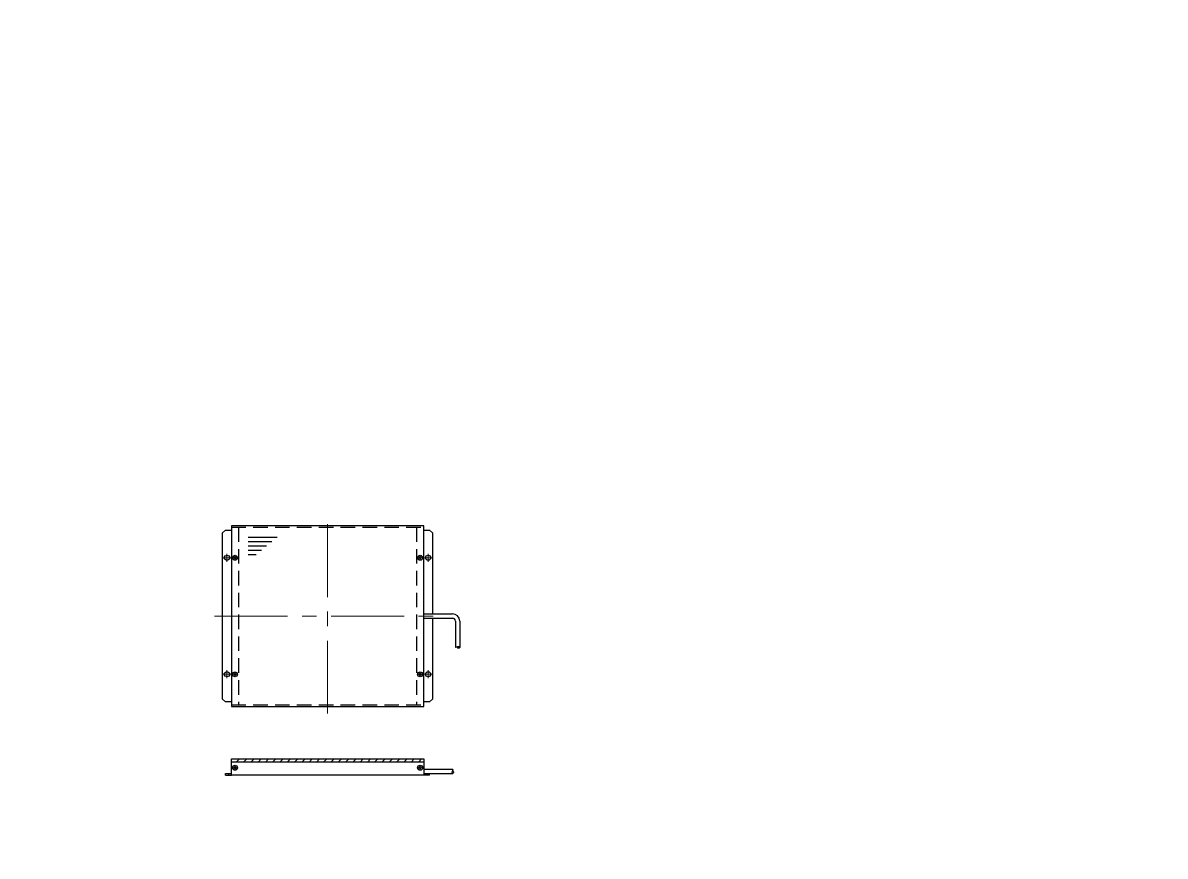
# Paper-space layout 'A3_1_2' of a CAD drawing. Header units: millimetres. Extents: x 0 to 392, y 0 to 286.
# The model-space entities are those that its viewports show. They can reach past a viewport. Long polylines and large blocks are cut down to what shows.
import ezdxf

# ---------------------------------------------------------------- set-up
doc = ezdxf.new("R2010")
doc.units = ezdxf.units.MM
doc.linetypes.add('CENTER', pattern=[2, 1.25, -0.25, 0.25, -0.25])
doc.linetypes.add('HIDDEN', pattern=[0.375, 0.25, -0.125])
doc.layers.get('0').update_dxf_attribs({"lineweight": 30})
doc.layers.add('2KD_寸法１', color=7, linetype='Continuous', lineweight=15)
doc.layers.add('PINOFF', color=6, linetype='Continuous', lineweight=9)
doc.layers.get('PINOFF').freeze()

# ---------------------------------------------------------------- blocks, each defined once
blk = doc.blocks.new('A$C428F3AA5')
for p, q in [((4, 11), (136, 11)), ((4, 9), (4, 11)), ((4, 0), (4, 9)), ((4, 9), (136, 9)), ((7.56, 9), (9.56, 11)), ((12.56, 9), (14.56, 11)), ((17.56, 9), (19.56, 11)), ((22.56, 9), (24.56, 11)), ((27.56, 9), (29.56, 11)), ((32.56, 9), (34.56, 11)), ((37.56, 9), (39.56, 11)), ((42.56, 9), (44.56, 11)), ((47.56, 9), (49.56, 11)), ((52.56, 9), (54.56, 11)), ((57.56, 9), (59.56, 11)), ((62.56, 9), (64.56, 11)), ((67.56, 9), (69.56, 11)), ((72.56, 9), (74.56, 11)), ((77.56, 9), (79.56, 11)), ((82.56, 9), (84.56, 11)), ((87.56, 9), (89.56, 11)), ((92.56, 9), (94.56, 11)), ((97.56, 9), (99.56, 11)), ((102.56, 9), (104.56, 11)), ((107.56, 9), (109.56, 11)), ((112.56, 9), (114.56, 11)), ((117.56, 9), (119.56, 11)), ((122.56, 9), (124.56, 11)), ((127.56, 9), (129.56, 11)), ((132.56, 9), (134.56, 11)), ((136, 11), (136, 9)), ((136, 9), (136, 0)), ((0, 0), (0, 1)), ((0, 1), (4, 1)), ((2, 1), (2, 0)), ((6.2, 5.2), (5.9, 5.2)), ((6.2, 4.8), (5.9, 4.8)), ((6.2, 5.2), (6.3, 5.3)), ((6.3, 4.7), (6.2, 4.8)), ((6.3, 5.3), (6.3, 5.6)), ((6.3, 4.7), (6.3, 4.4)), ((6.7, 5.3), (6.7, 5.6)), ((6.7, 5.3), (6.8, 5.2)), ((6.8, 4.8), (6.7, 4.7)), ((6.7, 4.7), (6.7, 4.4)), ((6.8, 5.2), (7.1, 5.2)), ((6.8, 4.8), (7.1, 4.8)), ((133.2, 5.2), (132.9, 5.2)), ((133.2, 4.8), (132.9, 4.8)), ((133.2, 5.2), (133.3, 5.3)), ((133.3, 4.7), (133.2, 4.8)), ((133.3, 5.3), (133.3, 5.6)), ((133.3, 4.7), (133.3, 4.4)), ((133.7, 5.3), (133.7, 5.6)), ((133.7, 5.3), (133.8, 5.2)), ((133.8, 4.8), (133.7, 4.7)), ((133.7, 4.7), (133.7, 4.4)), ((133.8, 5.2), (134.1, 5.2)), ((133.8, 4.8), (134.1, 4.8)), ((136, 4), (156, 4)), ((136, 1), (156, 1)), ((138, 1), (138, 0)), ((140, 0), (140, 1)), ((0, 0), (4, 0)), ((136, 0), (4, 0)), ((140, 0), (136, 0))]:
    blk.add_line(p, q)
for centre in [(6.5, 5), (133.5, 5)]:
    blk.add_circle(centre, 1.7)
blk.add_arc((156.65, 3.42), 0.936, 133.61675, 223.31798)
for centre, major_axis, ratio, start_param, end_param in [((5.9, 5), (-0.4, 0), 0.5, -1.570795, 1.570795), ((6.5, 5.6), (0, 0.4), 0.5, -1.570795, 1.570795), ((6.5, 4.4), (0, -0.4), 0.5, -1.570795, 1.570795), ((7.1, 5), (0.4, 0), 0.5, -1.570795, 1.570795), ((132.9, 5), (-0.4, 0), 0.5, -1.570795, 1.570795), ((133.5, 5.6), (0, 0.4), 0.5, -1.570795, 1.570795), ((133.5, 4.4), (0, -0.4), 0.5, -1.570795, 1.570795), ((134.1, 5), (0.4, 0), 0.5, -1.570795, 1.570795), ((156, 1.94), (0, -0.842), 0.448876, -3.141592653589792, 3.141592653589792)]:
    blk.add_ellipse(centre, major_axis=major_axis, ratio=ratio, start_param=start_param, end_param=end_param)
blk = doc.blocks.new('A$C50C030A1')
for p, q in [((-0.3, 0.2), (-0.6, 0.2)), ((-0.3, 0.2), (-0.2, 0.3)), ((-0.2, 0.3), (-0.2, 0.6)), ((0.2, 0.3), (0.2, 0.6)), ((0.2, 0.3), (0.3, 0.2)), ((0.3, 0.2), (0.6, 0.2)), ((-0.3, -0.2), (-0.6, -0.2)), ((-0.2, -0.3), (-0.3, -0.2)), ((-0.2, -0.3), (-0.2, -0.6)), ((0.3, -0.2), (0.2, -0.3)), ((0.2, -0.3), (0.2, -0.6)), ((0.3, -0.2), (0.6, -0.2))]:
    blk.add_line(p, q)
blk.add_circle((0, 0), 1.7)
for centre, major_axis in [((-0.6, 0), (-0.4, 0)), ((0, 0.6), (0, 0.4)), ((0.6, 0), (0.4, 0)), ((0, -0.6), (0, -0.4))]:
    blk.add_ellipse(centre, major_axis=major_axis, ratio=0.5, start_param=-1.570795, end_param=1.570795)
blk = doc.blocks.new('A$C47465EAC')
for p, q in [((2, 59), (0, 57)), ((0, -57), (0, 57)), ((2, 59), (6, 59)), ((6, 62), (6, -62)), ((138, 62), (6, 62)), ((138, -62), (138, 62)), ((138, 59), (142, 59)), ((142, 59), (144, 57)), ((144, 57), (144, 1.5)), ((17.48, 54.19), (37.48, 54.19)), ((17.48, 51.19), (33.85, 51.19)), ((17.48, 48.19), (30.21, 48.19)), ((17.48, 45.19), (26.57, 45.19)), ((17.48, 42.19), (22.93, 42.19)), ((138, 1.5), (157.69, 1.5)), ((138, -1.5), (157.92, -1.5)), ((144, -1.5), (144, -57)), ((159.72, -3.49), (159.72, -21.52)), ((162.72, -3.51), (162.72, -21.52)), ((2, -59), (0, -57)), ((6, -59), (2, -59)), ((6, -62), (138, -62)), ((142, -59), (138, -59)), ((142, -59), (144, -57))]:
    blk.add_line(p, q)
at = {"linetype": 'HIDDEN', "ltscale": 10}
for p, q in [((6, 61), (138, 61)), ((11, 61), (11, -61)), ((133, 61), (133, -61)), ((6, -61), (138, -61))]:
    blk.add_line(p, q, dxfattribs=at)
for centre in [(3, 40), (141, 40), (3, -40), (141, -40)]:
    blk.add_circle(centre, 1.75)
for centre, radius, start, end in [((157.67, -3.55), 5.05, 0.50815, 89.76221), ((157.72, -3.49), 2, 0, 95.64566), ((160.4, -22.16), 0.936, 46.68202, 136.38325)]:
    blk.add_arc(centre, radius, start, end)
at = {"extrusion": (0, 0, -1)}
blk.add_ellipse((161.88, -21.52), major_axis=(-0.842, 0), ratio=0.448876, start_param=4.712389, end_param=10.995574, dxfattribs=at)
for p in [(8.5, 40), (135.5, 40), (8.5, -40), (135.5, -40)]:
    blk.add_blockref('A$C50C030A1', p)

msp = doc.modelspace()

# ---------------------------------------------------------------- linework, layer by layer
at = {"layer": '2KD_寸法１', "linetype": 'CENTER', "ltscale": 10}
for p, q in [((208.115, 96.824), (208.115, 230.824)), ((130.615, 163.824), (285.615, 163.824))]:
    msp.add_line(p, q, dxfattribs=at)
at = {"layer": '2KD_寸法１'}
for p, q in [((139.115, 201.074), (139.115, 206.574)), ((277.115, 206.574), (277.115, 201.074)), ((141.865, 203.824), (136.365, 203.824)), ((274.365, 203.824), (279.865, 203.824)), ((139.115, 121.074), (139.115, 126.574)), ((277.115, 126.574), (277.115, 121.074)), ((141.865, 123.824), (136.365, 123.824)), ((274.365, 123.824), (279.865, 123.824))]:
    msp.add_line(p, q, dxfattribs=at)

# ---------------------------------------------------------------- block references
for name, p in [('A$C47465EAC', (136.115, 163.824)), ('A$C428F3AA5', (138.115, 54.696))]:
    msp.add_blockref(name, p)

psp = doc.layouts.new('A3_1_2')

# ---------------------------------------------------------------- viewports
at = {"layer": 'PINOFF', "color": 7, "lineweight": 0}
psp.add_viewport(center=(195.5, 142.5), size=(392, 286), view_center_point=(391, 285), view_height=572.00001, dxfattribs=at)

doc.saveas('drawing.dxf')
